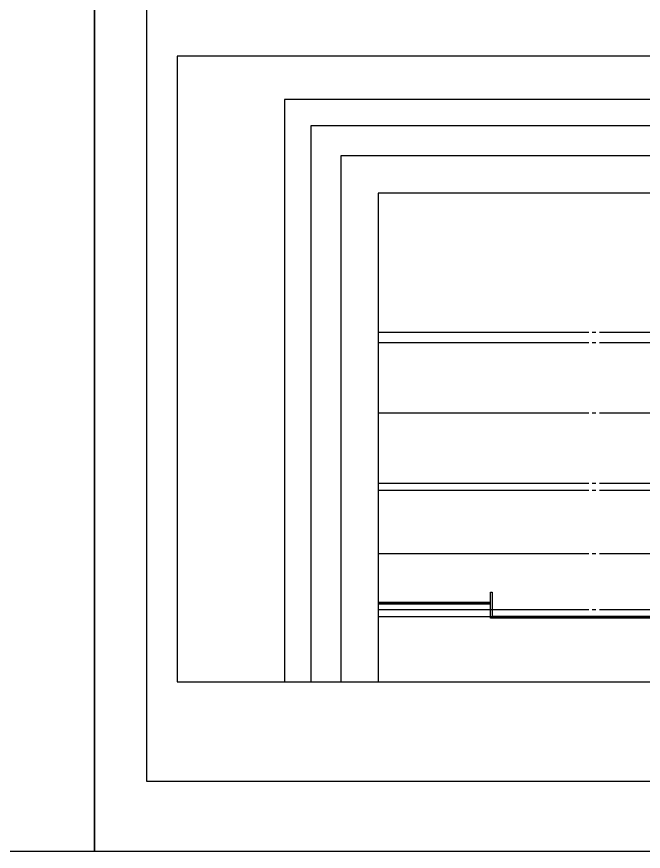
# Model space of a CAD drawing. Extents: x 152195838 to 323921156, y 365159662 to 730681027.
# Drawn here: x 161501966 to 161591194, y 365159662 to 365278462 of the extents above; entities that cross this region are included whole.
import ezdxf

# ---------------------------------------------------------------- set-up
doc = ezdxf.new("R2010")
doc.units = 0
doc.header["$MEASUREMENT"] = 0
doc.linetypes.add('CEN', pattern=[63, 60, -1, 1, -1])
doc.layers.add('4A.TEC CEN', color=1, linetype='CEN')
doc.layers.add('4A.TEC LAND', color=53, linetype='CONTINUOUS')
doc.layers.add('DEFPOINT', color=135, linetype='CONTINUOUS', plot=False)

# ---------------------------------------------------------------- blocks, each defined once
blk = doc.blocks.new('zw$44AB')
at = {"layer": 'DEFPOINT'}
for points in [[(194981, 0), (0, 0), (0, -66825), (194981, -66825)], [(11458, -66825), (194981, -66825), (194981, -4637), (11458, -4637)], [(14258, -66825), (194981, -66825), (194981, -7437), (14258, -7437)], [(17458, -66825), (194981, -66825), (194981, -10637), (17458, -10637)], [(21458, -66825), (194981, -66825), (194981, -14637), (21458, -14637)]]:
    blk.add_lwpolyline(points, close=True, dxfattribs=at)

msp = doc.modelspace()

# ---------------------------------------------------------------- linework, layer by layer
at = {"layer": '4A.TEC CEN', "color": 8, "ltscale": 500}
for p, q in [((161553434.11, 365233563.33), (161784798.99, 365233563.33)), ((161553434.11, 365232063.33), (161784798.99, 365232063.33)), ((161553434.11, 365222063.33), (161784798.99, 365222063.33)), ((161553434.11, 365212063.33), (161784798.99, 365212063.33)), ((161553434.11, 365211063.33), (161784798.99, 365211063.33)), ((161553434.11, 365202063.33), (161784798.99, 365202063.33)), ((161553434.11, 365194063.33), (161784798.99, 365194063.33)), ((161553434.11, 365193063.33), (161784798.99, 365193063.33))]:
    msp.add_line(p, q, dxfattribs=at)
at = {"layer": '4A.TEC LAND', "linetype": 'Continuous'}
msp.add_lwpolyline([(161569448.57, 365196563.33), (161569648.57, 365196563.33), (161569648.57, 365192863.33), (161569448.57, 365192863.33)], close=True, dxfattribs=at)
for points in [[(161569448.57, 365195063.33), (161553434.11, 365195063.33)], [(161569448.57, 365194963.33), (161553434.11, 365194963.33)], [(161569448.57, 365194863.33), (161553434.11, 365194863.33)], [(161603906.94, 365193063.33), (161569648.57, 365193063.33)], [(161603906.94, 365192963.33), (161569648.57, 365192963.33)], [(161603906.94, 365192863.33), (161569648.57, 365192863.33)]]:
    msp.add_lwpolyline(points, dxfattribs=at)
at = {"layer": 'DEFPOINT', "color": 5}
for points in [[(161177065.66, 365159661.87), (161513065.65, 365159661.87), (161513065.65, 365397261.87), (161177065.66, 365397261.87)], [(161513065.65, 365159661.87), (161849065.65, 365159661.87), (161849065.65, 365397261.87), (161513065.65, 365397261.87)]]:
    msp.add_lwpolyline(points, close=True, dxfattribs=at)
at = {"layer": 'DEFPOINT'}
msp.add_lwpolyline([(161810065.65, 365387661.87), (161520465.65, 365387661.87), (161520465.65, 365169661.87), (161810065.65, 365169661.87)], close=True, dxfattribs=at)

# ---------------------------------------------------------------- block references
at = {"layer": 'DEFPOINT', "xscale": 1.333333333333333, "yscale": 1.333333333333333, "zscale": 1.333333333333333}
msp.add_blockref('zw$44AB', (161524824.07, 365272861.87), dxfattribs=at)

doc.saveas('drawing.dxf')
